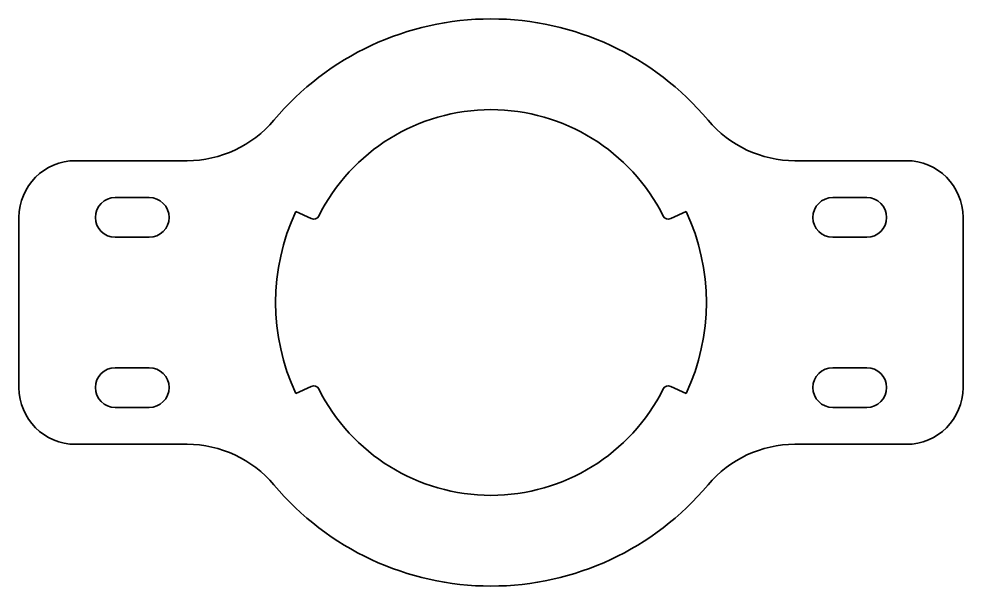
# Model space of a CAD drawing. Header units: inches. Extents: x 0 to 167, y 0 to 100.
import ezdxf

# ---------------------------------------------------------------- set-up
doc = ezdxf.new("R2010")
doc.units = ezdxf.units.IN
doc.header["$MEASUREMENT"] = 0
doc.layers.add('SIMUMAK Visible (ISO)', color=7, linetype='Continuous', lineweight=35)

# ---------------------------------------------------------------- blocks, each defined once
blk = doc.blocks.new('CDR-IN-V029-CBA003_Chapas Soldadas_CDR-IN-V029-CBA003')
at = {"layer": 'SIMUMAK Visible (ISO)'}
for p, q in [((-73.3, 25), (-53.62, 25)), ((53.62, 25), (73.3, 25)), ((-66.3, 18.5), (-60.3, 18.5)), ((60.3, 18.5), (66.3, 18.5)), ((-83.3, -15), (-83.3, 15)), ((-34.44, 16.06), (-31.71, 14.79)), ((31.71, 14.79), (34.44, 16.06)), ((83.3, 15), (83.3, -15)), ((-60.3, 11.5), (-66.3, 11.5)), ((66.3, 11.5), (60.3, 11.5)), ((-66.3, -11.5), (-60.3, -11.5)), ((60.3, -11.5), (66.3, -11.5)), ((-31.71, -14.79), (-34.44, -16.06)), ((34.44, -16.06), (31.71, -14.79)), ((-60.3, -18.5), (-66.3, -18.5)), ((66.3, -18.5), (60.3, -18.5)), ((-53.62, -25), (-73.3, -25)), ((73.3, -25), (53.62, -25))]:
    blk.add_line(p, q, dxfattribs=at)
at = {"layer": 'SIMUMAK Visible (ISO)', "extrusion": (0, 0, -1)}
for centre, radius, start, end in [((0, 0), 50, 40.0052, 139.9948), ((0, 0), 34, 26.6372, 153.3628), ((73.3, 15), 10, 0, 90), ((-73.3, 15), 10, 90, 180), ((66.3, 15), 3.5, 270, 90), ((60.3, 15), 3.5, 90, 270), ((-60.3, 15), 3.5, 270, 90), ((-66.3, 15), 3.5, 90, 270), ((0, 0), 38, 335, 25), ((31.29, 15.69), 1, 206.6372, 295), ((-31.29, 15.69), 1, 245, 333.3628), ((0, 0), 38, 155, 205), ((66.3, -15), 3.5, 270, 90), ((60.3, -15), 3.5, 90, 270), ((-60.3, -15), 3.5, 270, 90), ((-66.3, -15), 3.5, 90, 270), ((31.29, -15.69), 1, 65, 153.3628), ((-31.29, -15.69), 1, 26.6372, 115), ((73.3, -15), 10, 270, 0), ((0, 0), 34, 206.6372, 333.3628), ((-73.3, -15), 10, 180, 270), ((0, 0), 50, 220.0052, 319.9948)]:
    blk.add_arc(centre, radius, start, end, dxfattribs=at)
at = {"layer": 'SIMUMAK Visible (ISO)'}
for centre, start, end in [((-53.62, 45), 270, 319.9948), ((53.62, 45), 220.0052, 270), ((-53.62, -45), 40.0052, 90), ((53.62, -45), 90, 139.9948)]:
    blk.add_arc(centre, 20, start, end, dxfattribs=at)

msp = doc.modelspace()

# ---------------------------------------------------------------- block references
msp.add_blockref('CDR-IN-V029-CBA003_Chapas Soldadas_CDR-IN-V029-CBA003', (83.3, 50))

doc.saveas('drawing.dxf')
